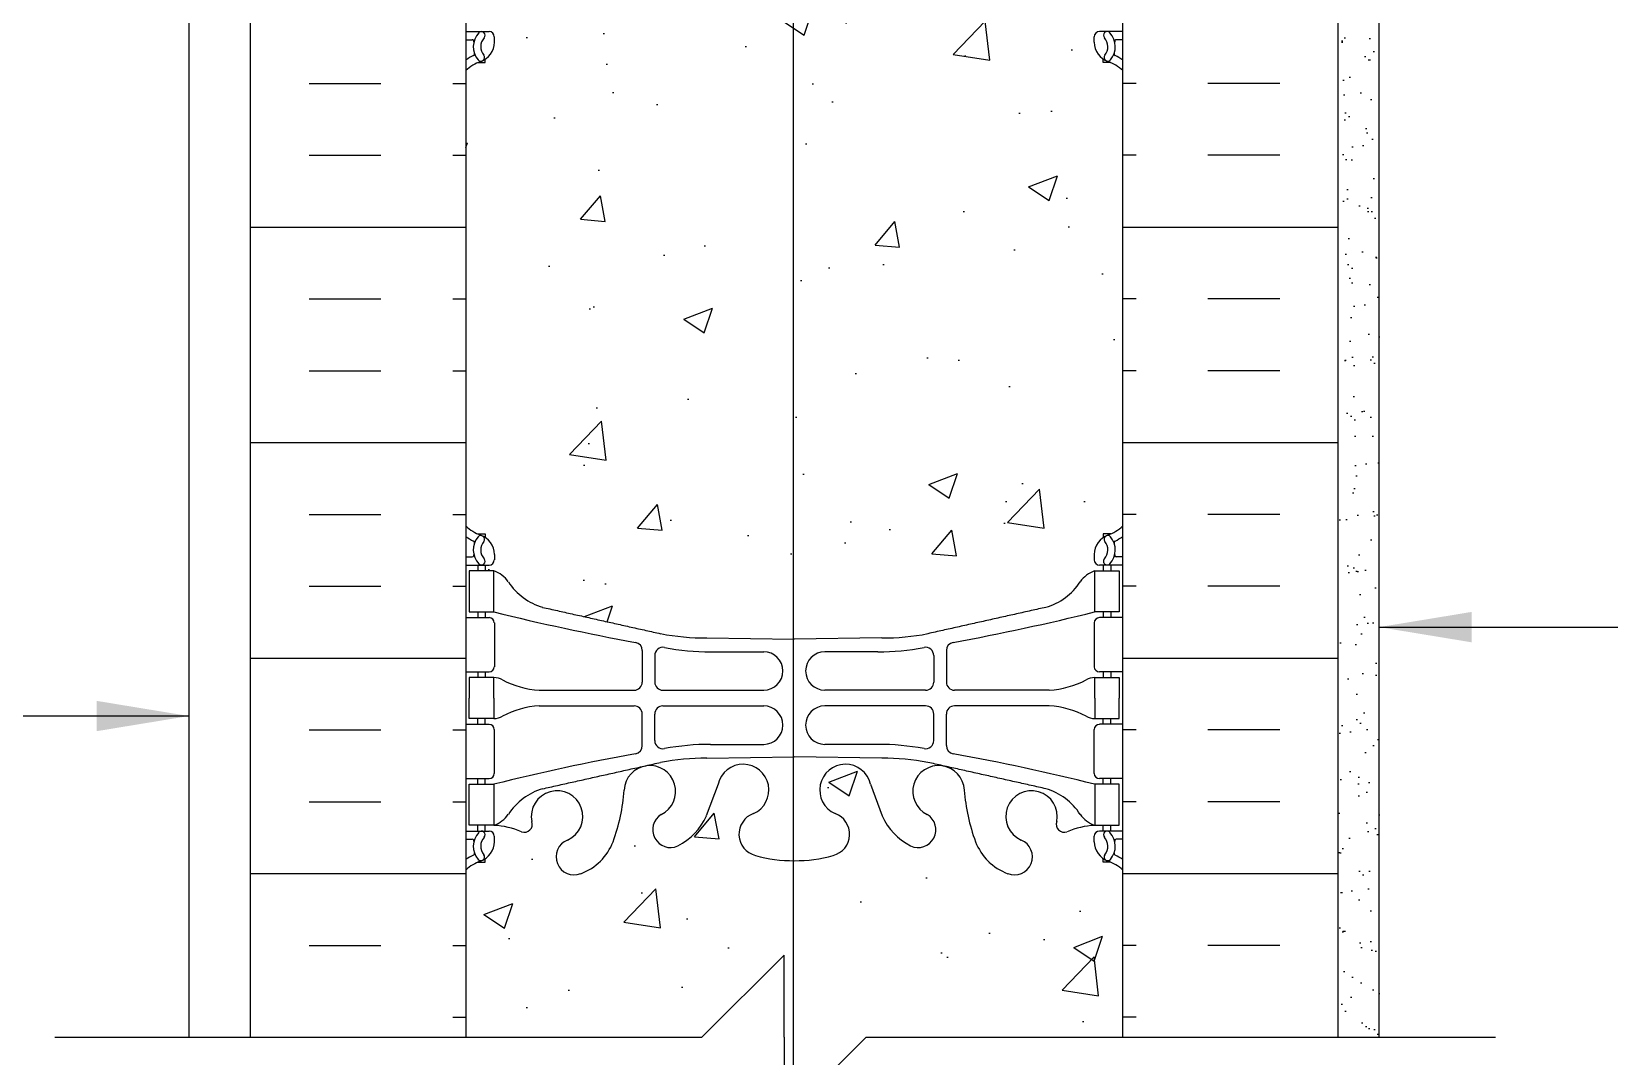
# Model space of a CAD drawing. Header units: inches. Extents: x 91.7 to 140.3, y -25.2 to 44.5.
# Drawn here: x 108.19 to 127.41, y -1.74 to 10.74 of the extents above; entities that cross this region are included whole.
import ezdxf

# ---------------------------------------------------------------- set-up
doc = ezdxf.new("R2010")
doc.units = ezdxf.units.IN
doc.header["$LTSCALE"] = 0.5
doc.header["$MEASUREMENT"] = 0
for name, color, linetype in [('HATCH', 12, 'Continuous'), ('line25', 2, 'Continuous'), ('LINE3', 3, 'Continuous'), ('LINE50', 5, 'Continuous'), ('LINE9', 9, 'Continuous'), ('TEXT', 4, 'Continuous'), ('Web_Edge', 9, 'Continuous')]:
    doc.layers.add(name, color=color, linetype=linetype)
doc.styles.add('DIM', font='romans.shx', dxfattribs={"width": 0.7})
doc.dimstyles.new('ext_12', dxfattribs={"dimscale": 12, "dimtxt": 0.09375, "dimasz": 0.09375, "dimexe": 0.09375, "dimexo": 0.0625, "dimgap": 0.0625, "dimtad": 1, "dimdec": 1, "dimzin": 3, "dimdsep": 46, "dimlunit": 4, "dimtxsty": 'DIM', "dimcen": 0.09, "dimdle": 0.09375, "dimclrt": 4, "dimadec": 0, "dimazin": 0, "dimtfac": 1, "dimtdec": 1, "dimtmove": 2, "dimatfit": 3, "dimfxl": 1, "dimfrac": 2, "dimtolj": 1, "dimtzin": 0, "dimarcsym": 0})

msp = doc.modelspace()

# ---------------------------------------------------------------- hatches: boundary and pattern name
at = {"layer": 'HATCH'}
h = msp.add_hatch(dxfattribs=at)
h.set_pattern_fill('AR-CONC', color=256, scale=0.5)
h.paths.add_polyline_path([(121.485, 0.525, 0.088416), (121.339, 0.622), (121.249, 0.622), (121.249, 0.664, -0.249069), (121.139, 0.871), (121.139, 0.938, -0.414214), (121.201, 1.001), (121.249, 1.001), (121.249, 1.071), (121.144, 1.071, 0.085348), (120.814, 0.995, -0.669601), (120.682, 1.116, 2.087231), (120.248, 0.891, -1), (120.085, 0.482, -0.21345), (119.692, 0.872, -0.068226), (119.557, 1.499, 1.753171), (119.106, 1.203, -0.940793), (118.902, 0.82, -0.173075), (118.556, 1.186), (118.414, 1.573, 1.612474), (117.982, 1.213, -0.734872), (117.959, 0.702, -0.068475), (117.485, 0.64, -0.068475), (117.011, 0.702, -0.734872), (116.988, 1.213, 1.612474), (116.556, 1.573), (116.413, 1.186, -0.173075), (116.068, 0.82, -0.940793), (115.864, 1.203, 1.753171), (115.413, 1.499, -0.068226), (115.277, 0.872, -0.21345), (114.885, 0.482, -1), (114.722, 0.891, 2.087231), (114.288, 1.116, -0.669601), (114.155, 0.995, 0.085348), (113.826, 1.071), (113.721, 1.071), (113.721, 1.001), (113.768, 1.001, -0.414214), (113.831, 0.938), (113.831, 0.871, -0.249069), (113.721, 0.664), (113.721, 0.622), (113.631, 0.622, 0.088416), (113.485, 0.525), (113.485, -1.51), (116.36, -1.51), (117.36, -0.51), (117.36, -1.51), (117.36, -2.51), (118.36, -1.51), (121.485, -1.51)])
edge = h.paths.add_edge_path()
edge.add_arc((121.139, 9.903), 0.5, 46.2109, 66.4218)
edge.add_line((121.339, 10.361), (121.249, 10.361))
edge.add_line((121.249, 10.361), (121.249, 10.403))
edge.add_arc((121.389, 10.61), 0.25, 180, 235.9442, ccw=False)
edge.add_line((121.139, 10.61), (121.139, 10.677))
edge.add_arc((121.201, 10.677), 0.0625, 90, 180, ccw=False)
edge.add_line((121.201, 10.74), (121.249, 10.74))
edge.add_line((121.249, 10.74), (121.249, 10.81))
edge.add_line((121.249, 10.81), (121.144, 10.81))
edge.add_arc((121.266, 11.152), 0.364, 214.9775, 250.3387, ccw=False)
edge.add_arc((120.343, 10.541), 0.743, 32.7919, 73.8107)
edge.add_spline(control_points=[(120.55, 11.255), (119.113, 11.576)], knot_values=[0, 0, 1, 1], degree=1, periodic=0)
edge.add_arc((118.557, 8.644), 2.984, 79.2546, 90.0995)
edge.add_line((118.551, 11.628), (117.485, 11.644))
edge.add_line((117.485, 11.644), (116.418, 11.628))
edge.add_arc((116.413, 8.644), 2.984, 89.9005, 100.7454)
edge.add_spline(control_points=[(115.857, 11.576), (114.419, 11.255)], knot_values=[0, 0, 1, 1], degree=1, periodic=0)
edge.add_arc((114.627, 10.541), 0.743, 106.1893, 147.2081)
edge.add_arc((113.703, 11.152), 0.364, 289.6613, 325.0225, ccw=False)
edge.add_line((113.826, 10.81), (113.721, 10.81))
edge.add_line((113.721, 10.81), (113.721, 10.74))
edge.add_line((113.721, 10.74), (113.768, 10.74))
edge.add_arc((113.768, 10.677), 0.0625, 0, 90, ccw=False)
edge.add_line((113.831, 10.677), (113.831, 10.61))
edge.add_arc((113.581, 10.61), 0.25, 304.0558, 360, ccw=False)
edge.add_line((113.721, 10.403), (113.721, 10.361))
edge.add_line((113.721, 10.361), (113.631, 10.361))
edge.add_arc((113.831, 9.903), 0.5, 113.5782, 133.7891)
edge.add_line((113.485, 10.264), (113.485, 4.717))
edge.add_arc((113.831, 5.078), 0.5, 226.2109, 246.4218)
edge.add_line((113.631, 4.62), (113.721, 4.62))
edge.add_line((113.721, 4.62), (113.721, 4.578))
edge.add_arc((113.581, 4.371), 0.25, 0, 55.9442, ccw=False)
edge.add_line((113.831, 4.371), (113.831, 4.303))
edge.add_arc((113.768, 4.303), 0.0625, -90, 0, ccw=False)
edge.add_line((113.768, 4.241), (113.721, 4.241))
edge.add_line((113.721, 4.241), (113.721, 4.171))
edge.add_line((113.721, 4.171), (113.826, 4.171))
edge.add_arc((113.703, 3.828), 0.364, 34.9775, 70.3387, ccw=False)
edge.add_arc((114.627, 4.44), 0.743, 212.7919, 253.8107)
edge.add_spline(control_points=[(114.419, 3.726), (115.857, 3.405)], knot_values=[0, 0, 1, 1], degree=1, periodic=0)
edge.add_arc((116.413, 6.337), 2.984, 259.2546, 270.0995)
edge.add_line((116.418, 3.353), (117.485, 3.337))
edge.add_line((117.485, 3.337), (118.551, 3.353))
edge.add_arc((118.557, 6.337), 2.984, 269.9005, 280.7454)
edge.add_spline(control_points=[(119.113, 3.405), (120.55, 3.726)], knot_values=[0, 0, 1, 1], degree=1, periodic=0)
edge.add_arc((120.343, 4.44), 0.743, 286.1893, 327.2081)
edge.add_arc((121.266, 3.828), 0.364, 109.6613, 145.0225, ccw=False)
edge.add_line((121.144, 4.171), (121.249, 4.171))
edge.add_line((121.249, 4.171), (121.249, 4.241))
edge.add_line((121.249, 4.241), (121.201, 4.241))
edge.add_arc((121.201, 4.303), 0.0625, 180, 270, ccw=False)
edge.add_line((121.139, 4.303), (121.139, 4.371))
edge.add_arc((121.389, 4.371), 0.25, 124.0558, 180, ccw=False)
edge.add_line((121.249, 4.578), (121.249, 4.62))
edge.add_line((121.249, 4.62), (121.339, 4.62))
edge.add_arc((121.139, 5.078), 0.5, 293.5782, 313.7891)
edge.add_line((121.485, 4.717), (121.485, 10.264))
h.paths.add_polyline_path([(121.485, 16.49), (118.61, 16.49), (118.11, 16.99), (118.11, 18.115), (118.61, 18.615), (119.868, 18.615, -0.116245), (119.692, 18.872, -0.068226), (119.557, 19.499, 1.753171), (119.106, 19.203, -0.940793), (118.902, 18.82, -0.173075), (118.556, 19.186), (118.414, 19.573, 1.612474), (117.982, 19.213, -0.734872), (117.959, 18.702, -0.068475), (117.485, 18.64, -0.068475), (117.011, 18.702, -0.734872), (116.988, 19.213, 1.612474), (116.556, 19.573), (116.413, 19.186, -0.173075), (116.068, 18.82, -0.940793), (115.864, 19.203, 1.753171), (115.413, 19.499, -0.068226), (115.277, 18.872, -0.21345), (114.885, 18.482, -1), (114.722, 18.891, 2.087231), (114.288, 19.116, -0.669601), (114.155, 18.995, 0.085348), (113.826, 19.071), (113.721, 19.071), (113.721, 19.001), (113.768, 19.001, -0.414214), (113.831, 18.938), (113.831, 18.871, -0.249069), (113.721, 18.664), (113.721, 18.622), (113.631, 18.622, 0.088416), (113.485, 18.525), (113.485, 16.49), (113.485, 14.456, 0.088416), (113.631, 14.359), (113.721, 14.359), (113.721, 14.317, -0.249069), (113.831, 14.11), (113.831, 14.042, -0.414214), (113.768, 13.98), (113.721, 13.98), (113.721, 13.91), (113.826, 13.91, 0.085348), (114.155, 13.985, -0.669601), (114.288, 13.865, 2.087231), (114.722, 14.09, -1), (114.885, 14.498, -0.21345), (115.277, 14.109, -0.068226), (115.413, 13.481, 1.753171), (115.864, 13.778, -0.940793), (116.068, 14.161, -0.173075), (116.413, 13.795), (116.556, 13.408, 1.612474), (116.988, 13.767, -0.734872), (117.011, 14.278, -0.068475), (117.485, 14.34, -0.068475), (117.959, 14.278, -0.734872), (117.982, 13.767, 1.612474), (118.414, 13.408), (118.556, 13.795, -0.173075), (118.902, 14.161, -0.940793), (119.106, 13.778, 1.753171), (119.557, 13.481, -0.068226), (119.692, 14.109, -0.21345), (120.085, 14.498, -1), (120.248, 14.09, 2.087231), (120.682, 13.865, -0.669601), (120.814, 13.985, 0.085348), (121.144, 13.91), (121.249, 13.91), (121.249, 13.98), (121.201, 13.98, -0.414214), (121.139, 14.042), (121.139, 14.11, -0.249069), (121.249, 14.317), (121.249, 14.359), (121.339, 14.359, 0.088416), (121.485, 14.456)])
h.paths.add_polyline_path([(121.139, 18.871), (121.139, 18.938, -0.414214), (121.201, 19.001), (121.249, 19.001), (121.249, 19.071), (121.144, 19.071, 0.085348), (120.814, 18.995, -0.669601), (120.682, 19.116, 2.087231), (120.248, 18.891, -0.399436), (120.374, 18.615), (121.249, 18.615), (121.249, 18.664, -0.249069)], flags=17)
h = msp.add_hatch(dxfattribs=at)
h.set_pattern_fill('INSUL', color=256, scale=7, style=0)
h.set_pattern_definition([(0, (-2812.6767, -398.5191), (0, 2.625), []), (0, (-2812.6767, -397.6441), (0, 2.625), [0.875, -0.875]), (0, (-2812.6767, -396.7691), (0, 2.625), [0.875, -0.875])])
h.paths.add_polyline_path([(110.86, -1.51), (111.297, -1.51), (111.297, -1.01), (112.797, -1.01), (112.797, -1.51), (113.485, -1.51), (113.485, 16.49), (112.797, 16.49), (112.797, 16.99), (111.297, 16.99), (111.297, 16.49), (110.86, 16.49)])
h = msp.add_hatch(dxfattribs=at)
h.set_pattern_fill('INSUL', color=256, scale=7, style=0)
h.set_pattern_definition([(180, (3047.6465, -398.5191), (0, 2.625), []), (180, (3047.6465, -397.6441), (0, 2.625), [0.875, -0.875]), (180, (3047.6465, -396.7691), (0, 2.625), [0.875, -0.875])])
h.paths.add_polyline_path([(124.11, -1.51), (123.672, -1.51), (123.672, -1.01), (122.172, -1.01), (122.172, -1.51), (121.485, -1.51), (121.485, 16.49), (122.172, 16.49), (122.172, 16.99), (123.672, 16.99), (123.672, 16.49), (124.11, 16.49)])
h = msp.add_hatch(dxfattribs=at)
h.set_pattern_fill('AR-SAND', color=256, scale=0.25, style=0)
h.set_pattern_definition([(37.5, (66.8089, -2.7638), (-0.0157483, 0.481706), [0, -0.38, 0, -0.425, 0, -0.40625]), (7.5, (66.8089, -2.7638), (0.442444, 0.7055365), [0, -0.205, 0, -0.3425, 0, -0.13125]), (327.5, (66.5014, -2.7638), (0.7785355, 0.0014148), [0, -0.125, 0, -0.45, 0, -0.5875]), (317.5, (66.5014, -2.7638), (0.751532, 0.219419), [0, -0.0625, 0, -0.295, 0, -0.3375])])
h.paths.add_polyline_path([(124.61, 15.99), (124.11, 15.99), (124.11, -1.51), (124.61, -1.51)])

# ---------------------------------------------------------------- linework, layer by layer
at = {"layer": 'line25'}
for p, q in [((113.485, 16.49), (113.485, -1.51)), ((121.485, -1.51), (121.485, 10.865))]:
    msp.add_line(p, q, dxfattribs=at)
at = {"layer": 'LINE3'}
msp.add_line((117.473, 33.02), (117.473, -2.396), dxfattribs=at)
at = {"layer": 'LINE50'}
for p, q in [((110.86, -1.51), (110.86, 16.49)), ((124.11, -1.51), (124.11, 16.49))]:
    msp.add_line(p, q, dxfattribs=at)
at = {"layer": 'LINE9'}
for p, q in [((110.11, 43.49), (110.11, -1.51)), ((124.61, -1.51), (124.61, 15.99)), ((117.36, -0.51), (116.36, -1.51)), ((117.36, -1.51), (117.36, -0.51)), ((108.476, -1.51), (116.36, -1.51)), ((117.36, -2.51), (118.36, -1.51)), ((117.36, -1.51), (117.36, -2.51)), ((118.36, -1.51), (126.027, -1.51))]:
    msp.add_line(p, q, dxfattribs=at)
at = {"layer": 'Web_Edge'}
for p, q in [((113.485, 10.74), (113.768, 10.74)), ((113.485, 10.64), (113.563, 10.64)), ((113.831, 10.61), (113.831, 10.677)), ((121.139, 10.61), (121.139, 10.677)), ((121.485, 10.74), (121.201, 10.74)), ((121.485, 10.64), (121.407, 10.64)), ((113.721, 10.361), (113.721, 10.403)), ((121.249, 10.361), (121.249, 10.403)), ((113.631, 10.361), (113.721, 10.361)), ((121.339, 10.361), (121.249, 10.361)), ((113.631, 4.62), (113.721, 4.62)), ((113.721, 4.62), (113.721, 4.578)), ((121.339, 4.62), (121.249, 4.62)), ((121.249, 4.62), (121.249, 4.578)), ((113.485, 4.341), (113.563, 4.341)), ((113.485, 4.241), (113.768, 4.241)), ((113.631, 4.241), (113.631, 4.171)), ((113.721, 4.241), (113.721, 4.171)), ((113.831, 4.371), (113.831, 4.303)), ((121.139, 4.371), (121.139, 4.303)), ((121.485, 4.241), (121.201, 4.241)), ((121.249, 4.241), (121.249, 4.171)), ((121.339, 4.241), (121.339, 4.171)), ((121.485, 4.341), (121.407, 4.341)), ((113.631, 3.671), (113.631, 3.601)), ((113.721, 3.671), (113.721, 3.601)), ((121.249, 3.671), (121.249, 3.601)), ((121.339, 3.671), (121.339, 3.601)), ((113.485, 3.601), (113.768, 3.601)), ((113.831, 3.538), (113.831, 3.003)), ((121.139, 3.538), (121.139, 3.003)), ((121.485, 3.601), (121.201, 3.601)), ((116.418, 3.353), (117.485, 3.337)), ((118.551, 3.353), (117.485, 3.337)), ((115.633, 3.201), (115.633, 2.816)), ((115.785, 3.139), (115.785, 2.816)), ((116.466, 3.185), (117.112, 3.185)), ((118.504, 3.185), (117.857, 3.185)), ((119.184, 3.139), (119.184, 2.816)), ((119.337, 3.201), (119.337, 2.816)), ((113.485, 2.941), (113.768, 2.941)), ((113.631, 2.941), (113.631, 2.871)), ((113.721, 2.941), (113.721, 2.871)), ((121.485, 2.941), (121.201, 2.941)), ((121.249, 2.941), (121.249, 2.871)), ((121.339, 2.941), (121.339, 2.871)), ((114.379, 2.715), (115.533, 2.716)), ((115.885, 2.716), (117.112, 2.716)), ((119.084, 2.716), (117.857, 2.716)), ((120.591, 2.715), (119.437, 2.716)), ((114.379, 2.526), (115.533, 2.526)), ((115.885, 2.526), (117.112, 2.526)), ((119.084, 2.526), (117.857, 2.526)), ((120.591, 2.526), (119.437, 2.526)), ((113.631, 2.301), (113.631, 2.371)), ((113.721, 2.301), (113.721, 2.371)), ((115.633, 2.041), (115.633, 2.426)), ((115.785, 2.103), (115.785, 2.426)), ((119.184, 2.103), (119.184, 2.426)), ((119.337, 2.041), (119.337, 2.426)), ((121.249, 2.301), (121.249, 2.371)), ((121.339, 2.301), (121.339, 2.371)), ((113.485, 2.301), (113.768, 2.301)), ((113.831, 1.703), (113.831, 2.238)), ((121.139, 1.703), (121.139, 2.238)), ((121.485, 2.301), (121.201, 2.301)), ((116.466, 2.057), (117.112, 2.057)), ((118.504, 2.057), (117.857, 2.057)), ((116.418, 1.889), (117.485, 1.905)), ((118.551, 1.889), (117.485, 1.905)), ((113.485, 1.641), (113.768, 1.641)), ((113.631, 1.571), (113.631, 1.641)), ((113.721, 1.571), (113.721, 1.641)), ((116.556, 1.573), (116.413, 1.186)), ((118.414, 1.573), (118.556, 1.186)), ((121.485, 1.641), (121.201, 1.641)), ((121.249, 1.571), (121.249, 1.641)), ((121.339, 1.571), (121.339, 1.641)), ((113.485, 1.001), (113.768, 1.001)), ((113.631, 1.001), (113.631, 1.071)), ((113.721, 1.001), (113.721, 1.071)), ((121.485, 1.001), (121.201, 1.001)), ((121.249, 1.001), (121.249, 1.071)), ((121.339, 1.001), (121.339, 1.071)), ((113.485, 0.901), (113.563, 0.901)), ((113.831, 0.871), (113.831, 0.938)), ((121.139, 0.871), (121.139, 0.938)), ((121.485, 0.901), (121.407, 0.901)), ((113.631, 0.622), (113.721, 0.622)), ((113.721, 0.622), (113.721, 0.664)), ((121.249, 0.622), (121.249, 0.664)), ((121.339, 0.622), (121.249, 0.622))]:
    msp.add_line(p, q, dxfattribs=at)
for points in [[(113.526, 3.671), (113.826, 3.671), (113.826, 4.171), (113.526, 4.171)], [(121.444, 3.671), (121.144, 3.671), (121.144, 4.171), (121.444, 4.171)], [(113.526, 1.571), (113.826, 1.571), (113.826, 1.071), (113.526, 1.071)], [(121.444, 1.571), (121.144, 1.571), (121.144, 1.071), (121.444, 1.071)]]:
    msp.add_lwpolyline(points, close=True, dxfattribs=at)
for points in [[(113.826, 2.621), (113.826, 2.871), (113.526, 2.871), (113.526, 2.621)], [(121.144, 2.621), (121.144, 2.871), (121.444, 2.871), (121.444, 2.621)], [(113.826, 2.621), (113.826, 2.371), (113.526, 2.371), (113.526, 2.621)], [(121.144, 2.621), (121.144, 2.371), (121.444, 2.371), (121.444, 2.621)]]:
    msp.add_lwpolyline(points, dxfattribs=at)
for centre, radius, start, end in [((113.563, 10.62), 0.0196, 344.5099, 90.5968), ((113.825, 10.555), 0.25, 137.5391, 219.8855), ((113.673, 10.694), 0.045, 317.5391, 137.5391), ((113.581, 10.61), 0.25, 289.4712, 360), ((113.825, 10.555), 0.16, 137.5391, 219.9999), ((113.768, 10.677), 0.0625, 360, 90), ((121.201, 10.677), 0.0625, 90, 180), ((121.389, 10.61), 0.25, 180, 250.5288), ((121.296, 10.694), 0.045, 42.4609, 222.4609), ((121.145, 10.555), 0.16, 320.0001, 42.4609), ((121.145, 10.555), 0.25, 320.1145, 42.4609), ((121.407, 10.62), 0.0196, 89.4032, 195.4901), ((113.831, 9.903), 0.6, 114.9252, 125.2168), ((113.569, 10.466), 0.021, 296.0043, 16.536), ((113.667, 10.424), 0.045, 220.8121, 38.552), ((121.303, 10.424), 0.045, 141.448, 319.1879), ((121.401, 10.466), 0.021, 163.464, 243.9957), ((121.139, 9.903), 0.6, 54.7832, 65.0748), ((113.831, 9.903), 0.5, 109.4712, 133.7891), ((121.139, 9.903), 0.5, 46.2109, 70.5288), ((113.831, 5.078), 0.5, 226.2109, 250.5288), ((121.139, 5.078), 0.5, 289.4712, 313.7891), ((113.831, 5.078), 0.6, 234.7832, 245.0748), ((113.825, 4.426), 0.25, 140.1145, 222.4609), ((113.569, 4.515), 0.021, 343.464, 63.9957), ((113.667, 4.556), 0.045, 321.448, 139.1879), ((113.581, 4.371), 0.25, 0, 70.5288), ((113.825, 4.426), 0.16, 140.0001, 222.4609), ((121.389, 4.371), 0.25, 109.4712, 180), ((121.303, 4.556), 0.045, 40.8121, 218.552), ((121.145, 4.426), 0.16, 317.5391, 39.9999), ((121.145, 4.426), 0.25, 317.5391, 39.8855), ((121.401, 4.515), 0.021, 116.0043, 196.536), ((121.139, 5.078), 0.6, 294.9252, 305.2168), ((113.563, 4.361), 0.0196, 269.4032, 15.4901), ((113.673, 4.287), 0.045, 222.4609, 42.4609), ((113.768, 4.303), 0.0625, 270, 0), ((121.201, 4.303), 0.0625, 180, 270), ((121.296, 4.287), 0.045, 137.5391, 317.5391), ((121.407, 4.361), 0.0196, 164.5099, 270.5968), ((113.703, 3.828), 0.364, 34.9775, 70.3387), ((114.627, 4.44), 0.743, 212.7919, 253.8107), ((120.343, 4.44), 0.743, 286.1893, 327.2081), ((121.266, 3.828), 0.364, 109.6613, 145.0225), ((120.634, 31.091), 28.253, 256.0552, 259.6343), ((114.335, 31.091), 28.253, 280.3657, 283.9448), ((113.768, 3.538), 0.0625, 0, 90), ((121.201, 3.538), 0.0625, 90, 180), ((115.533, 3.201), 0.1, 360, 79.6343), ((116.413, 6.337), 2.984, 259.2546, 270.0995), ((118.557, 6.337), 2.984, 269.9005, 280.7454), ((119.437, 3.201), 0.1, 100.3657, 180), ((115.885, 3.139), 0.1, 79.2546, 180), ((116.46, 6.169), 2.984, 259.2546, 270.0995), ((117.112, 2.951), 0.234, 270, 90), ((117.857, 2.951), 0.234, 90, 270), ((118.509, 6.169), 2.984, 269.9005, 280.7454), ((119.084, 3.139), 0.1, 0, 100.7454), ((113.768, 3.003), 0.0625, 270, 0), ((121.201, 3.003), 0.0625, 180, 270), ((113.822, 2.652), 0.219, 60.4937, 88.92), ((114.463, 3.872), 1.16, 242.5844, 265.8032), ((115.533, 2.816), 0.1, 270.0388, 360), ((115.885, 2.816), 0.1, 180, 270), ((119.084, 2.816), 0.1, 270, 0), ((119.437, 2.816), 0.1, 180, 269.9612), ((120.506, 3.872), 1.16, 274.1968, 297.4156), ((121.148, 2.652), 0.219, 91.08, 119.5063), ((114.463, 1.37), 1.16, 94.1968, 117.4156), ((115.533, 2.426), 0.1, 0, 89.9612), ((115.885, 2.426), 0.1, 90, 180), ((117.112, 2.291), 0.234, 270, 90), ((117.857, 2.291), 0.234, 90, 270), ((119.084, 2.426), 0.1, 0, 90), ((119.437, 2.426), 0.1, 90.0388, 180), ((120.506, 1.37), 1.16, 62.5844, 85.8032), ((113.822, 2.59), 0.219, 271.08, 299.5063), ((121.148, 2.59), 0.219, 240.4937, 268.92), ((113.768, 2.238), 0.0625, 0, 90), ((121.201, 2.238), 0.0625, 90, 180), ((120.634, -25.849), 28.253, 100.3657, 103.9448), ((115.533, 2.041), 0.1, 280.3657, 0), ((115.885, 2.103), 0.1, 180, 280.7454), ((116.46, -0.927), 2.984, 89.9005, 100.7454), ((118.509, -0.927), 2.984, 79.2546, 90.0995), ((119.084, 2.103), 0.1, 259.2546, 0), ((119.437, 2.041), 0.1, 180, 259.6343), ((114.335, -25.849), 28.253, 76.0552, 79.6343), ((115.726, 1.484), 0.314, 296.0652, 177.2643), ((116.413, -1.095), 2.984, 89.9005, 100.7454), ((116.861, 1.5), 0.314, 293.8084, 166.5854), ((118.109, 1.5), 0.314, 13.4146, 246.1916), ((118.557, -1.095), 2.984, 79.2546, 90.0995), ((119.243, 1.484), 0.314, 2.7357, 243.9348), ((113.768, 1.703), 0.0625, 270, 0), ((121.201, 1.703), 0.0625, 180, 270), ((114.627, 0.802), 0.743, 106.1893, 147.2081), ((114.595, 1.178), 0.314, 293.8084, 191.4114), ((113.055, 1.68), 2.365, 339.9985, 355.6105), ((121.914, 1.68), 2.365, 184.3895, 200.0015), ((120.375, 1.178), 0.314, 348.5886, 246.1916), ((120.343, 0.802), 0.743, 32.7919, 73.8107), ((113.703, 1.414), 0.364, 289.6613, 325.0225), ((115.977, 1.017), 0.217, 121.463, 294.4736), ((115.727, 1.488), 0.75, 297.0295, 336.3062), ((117.079, 0.962), 0.268, 109.9662, 255.2108), ((117.891, 0.962), 0.268, 284.7892, 70.0338), ((119.243, 1.488), 0.75, 203.6938, 242.9705), ((118.992, 1.017), 0.217, 245.5264, 58.537), ((121.266, 1.414), 0.364, 214.9775, 250.3387), ((113.825, 0.816), 0.25, 137.5391, 219.8855), ((113.673, 0.955), 0.045, 317.5391, 137.5391), ((113.768, 0.938), 0.0625, 360, 90), ((113.771, 0.075), 0.997, 66.8533, 86.8462), ((114.197, 1.083), 0.0968, 249.5669, 19.8449), ((120.773, 1.083), 0.0968, 160.1551, 290.4331), ((121.199, 0.075), 0.997, 93.1538, 113.1467), ((121.201, 0.938), 0.0625, 90, 180), ((121.296, 0.955), 0.045, 42.4609, 222.4609), ((121.145, 0.816), 0.25, 320.1145, 42.4609), ((113.563, 0.881), 0.0196, 344.5099, 90.5968), ((113.581, 0.871), 0.25, 289.4712, 360), ((113.825, 0.816), 0.16, 137.5391, 219.9999), ((114.803, 0.687), 0.22, 111.8037, 291.8037), ((114.646, 1.115), 0.677, 290.6803, 338.8761), ((120.324, 1.115), 0.677, 201.1239, 249.3197), ((120.166, 0.687), 0.22, 248.1963, 68.1963), ((121.389, 0.871), 0.25, 180, 250.5288), ((121.145, 0.816), 0.16, 320.0001, 42.4609), ((121.407, 0.881), 0.0196, 89.4032, 195.4901), ((113.831, 0.164), 0.6, 114.9252, 125.2168), ((113.831, 0.164), 0.5, 109.4712, 133.7891), ((113.569, 0.727), 0.021, 296.0043, 16.536), ((113.667, 0.685), 0.045, 220.8121, 38.552), ((117.473, 2.394), 1.754, 254.7082, 270.3771), ((117.496, 2.394), 1.754, 269.6229, 285.2918), ((121.303, 0.685), 0.045, 141.448, 319.1879), ((121.139, 0.164), 0.5, 46.2109, 70.5288), ((121.401, 0.727), 0.021, 163.464, 243.9957), ((121.139, 0.164), 0.6, 54.7832, 65.0748)]:
    msp.add_arc(centre, radius, start, end, dxfattribs=at)
for points in [[(114.419, 3.726), (115.857, 3.405)], [(120.55, 3.726), (119.113, 3.405)], [(114.419, 1.516), (115.857, 1.837)], [(120.55, 1.516), (119.113, 1.837)]]:
    msp.add_open_spline(points, degree=1, dxfattribs=at)

# ---------------------------------------------------------------- leaders
at = {"layer": 'TEXT'}
for points in [[(124.61, 3.485), (131.545, 3.485)], [(110.11, 2.402), (103.425, 2.402)]]:
    msp.add_leader(points, dimstyle='ext_12', override={"dimgap": 0.0625, "dimtad": 0}, dxfattribs=at)

doc.saveas('drawing.dxf')
